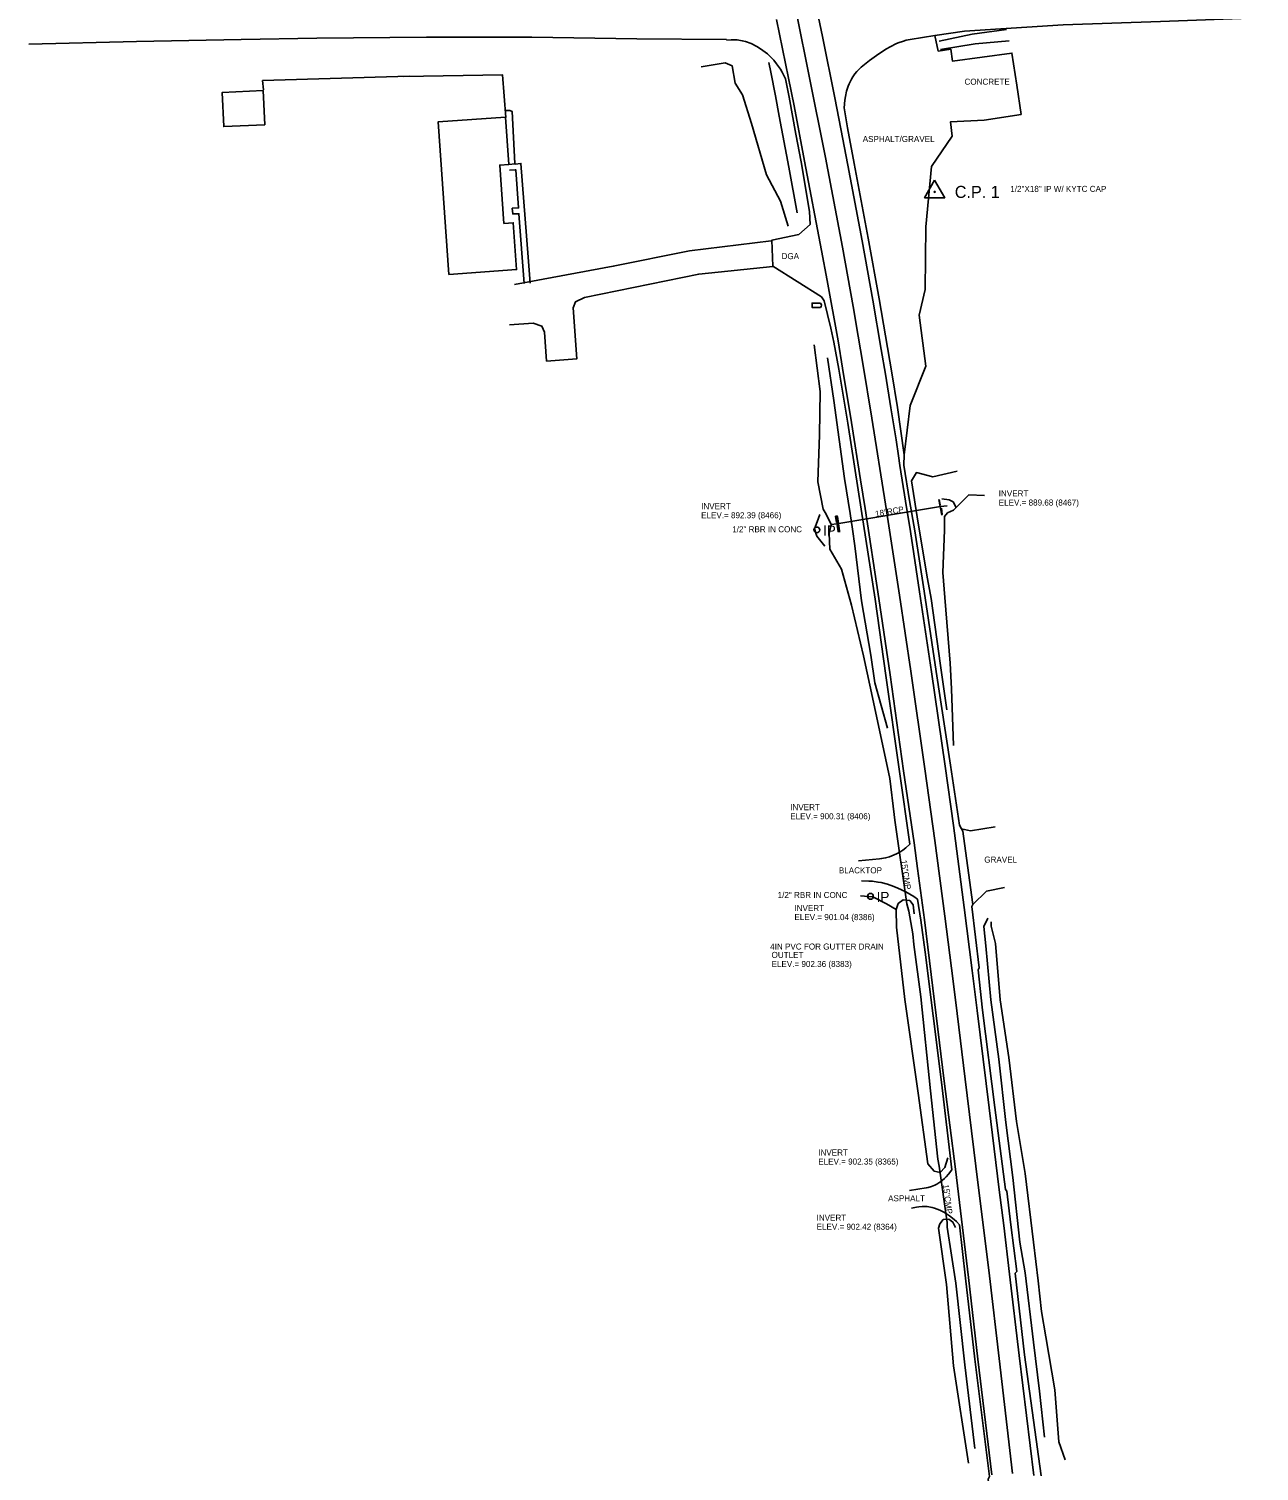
# Model space of a CAD drawing. Extents: x 4874250 to 4894764, y 3790958 to 3811930.
# Drawn here: x 4893746 to 4894357, y 3795899 to 3796615 of the extents above; entities that cross this region are included whole.
import ezdxf

# ---------------------------------------------------------------- set-up
doc = ezdxf.new("R2010")
doc.units = 0
for name, color, linetype in [('R_CM_CRAIL_PR', 7, 'Continuous'), ('R_CM_CUT_PR', 7, 'Continuous'), ('R_CM_DITCH_PR', 7, 'Continuous'), ('R_CM_FILL_PR', 7, 'Continuous'), ('R_CM_GRPOST_PR', 7, 'Continuous'), ('R_CM_MPES_PR', 7, 'Continuous'), ('R_IN_INRPNT_EX', 7, 'Continuous'), ('R_PL_CLINE_EX', 7, 'Continuous'), ('R_PL_CNTINT_PR', 7, 'Continuous'), ('R_PL_ENTR_EX', 7, 'Continuous'), ('R_PL_EOR_EX', 7, 'Continuous'), ('R_PL_FL_EX', 7, 'Continuous'), ('R_PL_HF_EX', 7, 'Continuous'), ('R_PL_SUPOINT_ET', 7, 'Continuous'), ('R_PL_VEG_ET', 7, 'Continuous')]:
    doc.layers.add(name, color=color, linetype=linetype)

msp = doc.modelspace()

# ---------------------------------------------------------------- linework, layer by layer
at = {"layer": 'R_CM_CRAIL_PR'}
for points in [[(4894245.29, 3795897.08), (4894238.08, 3795956.58), (4894233.28, 3795996.93), (4894230.35, 3796021.08), (4894228.15, 3796038.9), (4894223.19, 3796079.59), (4894217.12, 3796127.83), (4894214.65, 3796147.78), (4894210.72, 3796179.09), (4894208.08, 3796199.44), (4894205.38, 3796219.75), (4894201.34, 3796249.24), (4894194.51, 3796296.09), (4894188.6, 3796335.8), (4894184, 3796365.82), (4894181.61, 3796380.82), (4894178.79, 3796398.56), (4894178.11, 3796403.26), (4894176.88, 3796411.25), (4894174.25, 3796427.2), (4894171.59, 3796443.93), (4894169.58, 3796456.18), (4894165.37, 3796480.64), (4894160.08, 3796510.14), (4894153.02, 3796547.71), (4894149.48, 3796565.7), (4894146.43, 3796581.09), (4894140.41, 3796611.45), (4894137.12, 3796627.29)], [(4894224.45, 3795897.41), (4894217.55, 3795954.77), (4894212.79, 3795995.29), (4894206.37, 3796049.07), (4894200.81, 3796092.75), (4894196.77, 3796125.49), (4894190.95, 3796172.95), (4894187.6, 3796198.37), (4894185.82, 3796211.07), (4894180.65, 3796246.84), (4894174.03, 3796294.54), (4894168.31, 3796332.45), (4894161.5, 3796377.22), (4894159.32, 3796391.45), (4894154.85, 3796419.9), (4894150.39, 3796446.89), (4894148.08, 3796460.36), (4894142.69, 3796490.35), (4894139.9, 3796505.32), (4894131.5, 3796549.64), (4894126.29, 3796577.1), (4894123.59, 3796590.81), (4894117.56, 3796619.93)], [(4894357.12, 3796620.87), (4894308.2, 3796618.96), (4894259.9, 3796617.26), (4894210.91, 3796614.12), (4894196.21, 3796611.98)], [(4894151.19, 3796576.11), (4894151.5, 3796579.93), (4894151.78, 3796581.75), (4894152.36, 3796584.38), (4894153.15, 3796586.87), (4894153.63, 3796588.06), (4894154.75, 3796590.34), (4894155.4, 3796591.42), (4894156.49, 3796592.96), (4894157.45, 3796594.13), (4894159.62, 3796596.32), (4894162.02, 3796598.34), (4894163.71, 3796599.62), (4894167.21, 3796602.08), (4894171.9, 3796605.16), (4894174.29, 3796606.56), (4894176.74, 3796607.81), (4894177.99, 3796608.36), (4894180.58, 3796609.28), (4894181.91, 3796609.65), (4894183.97, 3796610.06), (4894196.21, 3796611.98)], [(4894180.94, 3796403.73), (4894183.91, 3796428.27), (4894191.67, 3796447.9), (4894188.37, 3796473.19), (4894191.27, 3796485.83), (4894191.72, 3796516.99), (4894194.5, 3796546.94), (4894204.8, 3796562.1), (4894203.84, 3796569.08), (4894220.61, 3796570.03), (4894238.92, 3796572.8), (4894236.87, 3796587.34), (4894234.42, 3796603.29), (4894204.85, 3796599.29), (4894204.01, 3796605.27), (4894197.83, 3796604.29), (4894196.21, 3796611.98)], [(4893889.41, 3796610.65), (4893851.78, 3796610.05), (4893799.88, 3796609.07), (4893746.44, 3796607.79)], [(4894092.7, 3796610.04), (4894048.22, 3796610.35), (4893996.17, 3796611.11), (4893943.8, 3796611.24), (4893889.41, 3796610.65)], [(4894121.99, 3796590.54), (4894120.4, 3796593.73), (4894119.53, 3796595.22), (4894117.61, 3796598), (4894116.19, 3796599.71), (4894115.18, 3796600.8), (4894113.01, 3796602.86), (4894110.82, 3796604.61), (4894109.67, 3796605.42), (4894107.86, 3796606.55), (4894105.04, 3796607.98), (4894102.1, 3796609.06), (4894100.59, 3796609.45), (4894098.02, 3796609.85), (4894096.28, 3796609.94), (4894095.1, 3796609.94), (4894092.7, 3796609.78)], [(4894134.25, 3796518.11), (4894134, 3796524.62), (4894129.72, 3796549.36), (4894127.22, 3796563.1), (4894123.77, 3796581.4), (4894121.99, 3796590.54)], [(4894249, 3795896.87), (4894240.58, 3795956.98), (4894236, 3795997.4), (4894236.81, 3795998.37), (4894233.9, 3796021.44), (4894231.84, 3796038.17), (4894231.19, 3796039.05), (4894225.85, 3796079.68), (4894219.88, 3796128.14), (4894217.6, 3796148.09), (4894218.11, 3796149.12), (4894214.5, 3796179.61), (4894215.06, 3796180.6), (4894212.32, 3796199.9), (4894210.05, 3796216.9), (4894209.44, 3796218.07), (4894208.44, 3796219.99), (4894203.85, 3796249.65), (4894196.84, 3796296.25), (4894190.92, 3796336.04), (4894186.15, 3796366.14), (4894183.65, 3796381.17), (4894180.69, 3796398.7), (4894180.94, 3796403.73), (4894177.58, 3796427.37), (4894174.83, 3796444.44), (4894168.55, 3796481.3), (4894163.09, 3796511.33), (4894156.17, 3796548.43), (4894152.83, 3796566.1), (4894151.19, 3796576.11)], [(4894249, 3795896.87), (4894240.58, 3795956.98), (4894236, 3795997.4), (4894236.81, 3795998.37), (4894233.9, 3796021.44), (4894231.84, 3796038.17), (4894231.19, 3796039.05), (4894225.85, 3796079.68), (4894219.88, 3796128.14), (4894217.6, 3796148.09), (4894218.11, 3796149.12), (4894214.5, 3796179.61), (4894215.06, 3796180.6), (4894212.32, 3796199.9), (4894210.05, 3796216.9), (4894209.44, 3796218.07), (4894208.44, 3796219.99), (4894203.85, 3796249.65), (4894196.84, 3796296.25), (4894190.92, 3796336.04), (4894186.15, 3796366.14), (4894183.65, 3796381.17), (4894180.69, 3796398.7), (4894180.94, 3796403.73), (4894177.58, 3796427.37), (4894174.83, 3796444.44), (4894168.55, 3796481.3), (4894163.09, 3796511.33), (4894156.17, 3796548.43), (4894152.83, 3796566.1), (4894151.19, 3796576.11)], [(4894183.77, 3796210.56), (4894178.57, 3796246.5), (4894171.85, 3796294.27), (4894166.45, 3796332.18), (4894164.23, 3796347.08), (4894159.64, 3796376.85), (4894152.9, 3796419.49), (4894150.06, 3796437.42), (4894148.54, 3796446.37), (4894145.99, 3796459.74), (4894144.5, 3796466.63), (4894141.22, 3796480.34), (4894139.94, 3796482.25)], [(4894204.6, 3796048.84), (4894199.5, 3796092.32), (4894195.28, 3796125.19), (4894191.28, 3796156.9), (4894189.12, 3796172.74), (4894187.57, 3796183.11)], [(4894258.59, 3795595.88), (4894252.63, 3795646.25), (4894247.21, 3795692.66), (4894241.5, 3795739.85), (4894235.85, 3795786.89), (4894230, 3795836.27), (4894226.52, 3795868.25), (4894225.93, 3795869.11), (4894224.53, 3795876.92), (4894222.59, 3795895.26), (4894223.21, 3795896.56), (4894216.08, 3795954.73), (4894211.44, 3795995.06), (4894208.4, 3796021.52)]]:
    msp.add_lwpolyline(points, dxfattribs=at)
at = {"layer": 'R_CM_CUT_PR'}
for points in [[(4894198.95, 3796605.02), (4894216.23, 3796607.93), (4894233.03, 3796609.33)], [(4894123.26, 3796517.37), (4894119.6, 3796529.83), (4894112.51, 3796542.87), (4894105.16, 3796568.36), (4894100.71, 3796582.63), (4894097.02, 3796588.29), (4894095.54, 3796597), (4894092.04, 3796598.5), (4894080.18, 3796596.53)], [(4894172.61, 3796268.12), (4894166.4, 3796290.57), (4894164.35, 3796304.36), (4894159.7, 3796331.23), (4894156.41, 3796358.6), (4894155.21, 3796366.97), (4894154.13, 3796374.6), (4894151.38, 3796392), (4894145.93, 3796430.83), (4894142.82, 3796452.02)], [(4894202.08, 3796277.24), (4894198.92, 3796299.17), (4894194.29, 3796332.53), (4894192.58, 3796342.24), (4894187.91, 3796369.86), (4894184.63, 3796390.83), (4894186.97, 3796394.98), (4894195.07, 3796392.94), (4894207.22, 3796395.68)], [(4894141.46, 3796358.4), (4894137.62, 3796363.38), (4894136.47, 3796367.09), (4894137.77, 3796370.58), (4894139.11, 3796374.24)], [(4894159.25, 3796184.85), (4894165.39, 3796184.27), (4894172.21, 3796180.87), (4894176.96, 3796178.06)], [(4894202.59, 3796054.67), (4894201.08, 3796049.95), (4894198.84, 3796047.41), (4894195.74, 3796048.2), (4894192.62, 3796051.75), (4894187.92, 3796086.77), (4894181.25, 3796133.32), (4894177.19, 3796169.32), (4894176.96, 3796178.06), (4894177.9, 3796180.95), (4894180.41, 3796182.88), (4894183.68, 3796182.58), (4894185.38, 3796180.33), (4894185.93, 3796175.88)], [(4894260.9, 3795904.87), (4894257.76, 3795913.72), (4894255.73, 3795939.55), (4894251.2, 3795965.91), (4894249.11, 3795978.44), (4894247.38, 3795993.73), (4894245.05, 3796012.81), (4894240.95, 3796047.04), (4894236.74, 3796072.86), (4894232.83, 3796104.6), (4894228.59, 3796133.22), (4894226.26, 3796161.12), (4894224.09, 3796169.84), (4894224.15, 3796171.89)], [(4894212.83, 3795903.08), (4894205.41, 3795951.52), (4894202, 3795991.85), (4894197.99, 3796019.82), (4894198.56, 3796021.96), (4894200.31, 3796024.16), (4894203.12, 3796024.31), (4894205.11, 3796022.81), (4894206.47, 3796020.19)]]:
    msp.add_lwpolyline(points, dxfattribs=at)
at = {"layer": 'R_CM_DITCH_PR'}
for points in [[(4894147.5, 3796369.52), (4894198.89, 3796378.15)], [(4894198.11, 3796381.66), (4894199.54, 3796373.83)], [(4894148.25, 3796365.98), (4894147.15, 3796373.18), (4894147.79, 3796373.24), (4894148.87, 3796366.03), (4894148.25, 3796365.98)], [(4894182.27, 3796180.93), (4894176.37, 3796222.34)], [(4894202.21, 3796022.59), (4894198.28, 3796050.55)]]:
    msp.add_lwpolyline(points, dxfattribs=at)
at = {"layer": 'R_CM_FILL_PR'}
for points in [[(4894198.37, 3796609.23), (4894214.75, 3796612.69), (4894231.65, 3796615.03)], [(4894205.45, 3796259.43), (4894204.38, 3796287.65), (4894203.72, 3796300.28), (4894201.11, 3796332.92), (4894200.13, 3796345.31), (4894200.86, 3796366.45), (4894200.95, 3796373.25), (4894202.46, 3796374.93), (4894205.37, 3796376.28), (4894206.78, 3796377.64), (4894213.07, 3796384), (4894220.81, 3796383.59)], [(4894198.79, 3796378.97), (4894198.33, 3796381.63)], [(4894199.74, 3796374.18), (4894199.38, 3796377.35)], [(4894199.58, 3796381.95), (4894203.3, 3796381.53), (4894205.29, 3796380.43), (4894206.78, 3796377.64)], [(4894147.4, 3796370.28), (4894146.84, 3796373.29), (4894147.88, 3796373.5)], [(4894149.12, 3796365.8), (4894148.09, 3796365.71), (4894147.66, 3796368.68)]]:
    msp.add_lwpolyline(points, dxfattribs=at)
at = {"layer": 'R_CM_GRPOST_PR'}
for points in [[(4894139.94, 3796482.25), (4894115.79, 3796497.47), (4894115.2, 3796510.38), (4894128.6, 3796513.22), (4894134.25, 3796518.11)], [(4893987.44, 3796488.34), (4894036.49, 3796497.48), (4894074.32, 3796505.09), (4894114.98, 3796510)], [(4894115.72, 3796497.37), (4894115.67, 3796497.39), (4894078.94, 3796493.56), (4894022.22, 3796481.9), (4894017.74, 3796479.77), (4894016.58, 3796476.87), (4894018.38, 3796451.45), (4894003.4, 3796450.38), (4894002.34, 3796464.64), (4894001.15, 3796467.76), (4893996.79, 3796469.1), (4893985, 3796468.32)], [(4894226.16, 3796219.05), (4894213.82, 3796217.11), (4894209.44, 3796218.07)], [(4894158.24, 3796202.27), (4894168.73, 3796203.2), (4894169.74, 3796203.32), (4894171.7, 3796203.68), (4894173.59, 3796204.21), (4894174.81, 3796204.65), (4894177.16, 3796205.71), (4894179.23, 3796206.91), (4894180.24, 3796207.58), (4894181.69, 3796208.68), (4894183.77, 3796210.56)], [(4894187.57, 3796183.11), (4894185.66, 3796184.43), (4894181.69, 3796186.79), (4894177.76, 3796188.69), (4894175.74, 3796189.52), (4894172.64, 3796190.57), (4894169.48, 3796191.39), (4894167.89, 3796191.7), (4894165.19, 3796192.06), (4894163.37, 3796192.2), (4894159.69, 3796192.23)], [(4894215.06, 3796180.6), (4894221.71, 3796187.09), (4894230.76, 3796188.92)], [(4894183.57, 3796038.5), (4894191.92, 3796039.78), (4894192.82, 3796039.95), (4894194.54, 3796040.45), (4894196.15, 3796041.15), (4894197.18, 3796041.71), (4894199.11, 3796042.99), (4894200.92, 3796044.48), (4894201.77, 3796045.29), (4894202.97, 3796046.61), (4894204.6, 3796048.84)], [(4894208.4, 3796021.52), (4894206.86, 3796023.09), (4894205.78, 3796024.07), (4894203.5, 3796025.87), (4894201.39, 3796027.3), (4894200.29, 3796027.95), (4894198.59, 3796028.82), (4894195.96, 3796029.82), (4894194.76, 3796030.14), (4894192.33, 3796030.5), (4894189.83, 3796030.55), (4894188.13, 3796030.4), (4894186.97, 3796030.23), (4894184.62, 3796029.71)]]:
    msp.add_lwpolyline(points, dxfattribs=at)
at = {"layer": 'R_CM_MPES_PR'}
for points in [[(4894127.86, 3796523.95), (4894123.66, 3796546.66), (4894118.94, 3796572.01), (4894117.03, 3796582.05), (4894114.66, 3796593.79), (4894113.73, 3796598.61)], [(4894136.28, 3796458.42), (4894139.2, 3796435.21), (4894138.95, 3796413.69), (4894138.12, 3796390.48), (4894140.7, 3796376.88), (4894142.16, 3796374.27), (4894144.68, 3796369.19)], [(4894198.89, 3796378.15), (4894202.21, 3796378.53)], [(4894176.37, 3796222.34), (4894175.92, 3796225.18), (4894173.88, 3796243.03), (4894165.64, 3796281.06), (4894160.76, 3796304.03), (4894154.73, 3796329.12), (4894149.82, 3796347.08), (4894144.09, 3796356.89), (4894143.71, 3796364.7), (4894144.68, 3796369.19), (4894147.5, 3796369.52)], [(4894198.28, 3796050.55), (4894197.63, 3796054.13), (4894194, 3796088), (4894189.14, 3796134.68), (4894185.8, 3796160.62), (4894185.15, 3796166.02), (4894183.17, 3796177.22), (4894182.27, 3796180.93)], [(4894250.55, 3795916.11), (4894248.06, 3795938.94), (4894245.15, 3795963.14), (4894240.97, 3795997.72), (4894238.39, 3796012.92), (4894234.81, 3796044.93), (4894231.33, 3796072.27), (4894227.93, 3796103.78), (4894223.9, 3796133.13), (4894221.44, 3796160.07), (4894220.5, 3796169.65), (4894222.47, 3796173.69)], [(4894215.99, 3795910.35), (4894210.97, 3795951.99), (4894206.54, 3795992.53), (4894202.23, 3796020.37), (4894202.21, 3796022.59)]]:
    msp.add_lwpolyline(points, dxfattribs=at)
at = {"layer": 'R_IN_INRPNT_EX'}
for points in [[(4893984.73, 3796547.92), (4893987.76, 3796548.22), (4893987.9, 3796548.16), (4893990.7, 3796548.54), (4893994.23, 3796502.03), (4893995.33, 3796489.04)], [(4893992.3, 3796488.88), (4893989.71, 3796523.48), (4893989.64, 3796523.48), (4893986.61, 3796523.4), (4893986.39, 3796526.26), (4893989.33, 3796526.5), (4893989.49, 3796526.43), (4893988.12, 3796545.33), (4893987.91, 3796545.37), (4893984.95, 3796545.12)]]:
    msp.add_lwpolyline(points, dxfattribs=at)
at = {"layer": 'R_PL_CNTINT_PR'}
msp.add_lwpolyline([(4894234.62, 3795898.06), (4894228.06, 3795955.16), (4894223.21, 3795996.13), (4894216.54, 3796050.59), (4894211.14, 3796093.84), (4894207.23, 3796126.42), (4894205.25, 3796142.53), (4894201.1, 3796174.72), (4894196.16, 3796212.32), (4894191.13, 3796247.88), (4894184.22, 3796296.41), (4894178.64, 3796334.17), (4894171.69, 3796379.24), (4894164.92, 3796422.04), (4894160.47, 3796449.17), (4894158.17, 3796462.72), (4894155.59, 3796477.44), (4894150.25, 3796506.84), (4894141.81, 3796551.4), (4894133.67, 3796592.63), (4894127.84, 3796621.41)], dxfattribs=at)
at = {"layer": 'R_PL_EOR_EX'}
msp.add_lwpolyline([(4894196.05, 3796540.12), (4894191.05, 3796531.47), (4894201.05, 3796531.47)], close=True, dxfattribs=at)
msp.add_circle((4894196.05, 3796534.36), 0.266, dxfattribs=at)
at = {"layer": 'R_PL_FL_EX'}
for centre in [(4894137.57, 3796366.52), (4894164.16, 3796184.58)]:
    msp.add_circle(centre, 1.45, dxfattribs=at)
at = {"layer": 'R_PL_HF_EX'}
for points in [[(4893935.2, 3796591.79), (4893862.45, 3796589.67), (4893862.84, 3796584.96)], [(4893932.61, 3796591.7), (4893981.49, 3796592.53), (4893983.28, 3796571.34)]]:
    msp.add_lwpolyline(points, dxfattribs=at)
at = {"layer": 'R_PL_SUPOINT_ET'}
msp.add_lwpolyline([(4893983.37, 3796574.73), (4893985.17, 3796574.7), (4893986.36, 3796574.2), (4893987.7, 3796548.43)], dxfattribs=at)
at = {"layer": 'R_PL_VEG_ET'}
msp.add_lwpolyline([(4893863.51, 3796567.7), (4893843.15, 3796566.83), (4893842.43, 3796583.77), (4893862.78, 3796584.64)], close=True, dxfattribs=at)
for points in [[(4893982.23, 3796518.73), (4893986.88, 3796519.06), (4893988.53, 3796495.81), (4893954.93, 3796493.42), (4893949.55, 3796569.12), (4893983.02, 3796571.49), (4893984.68, 3796548.01), (4893980.17, 3796547.69), (4893982.23, 3796518.73)], [(4894139.41, 3796476.97), (4894135.23, 3796476.97), (4894135.23, 3796479.18), (4894139.41, 3796479.18)]]:
    msp.add_lwpolyline(points, dxfattribs=at)
msp.add_arc((4894138.11, 3796478.07), 1.7, 319.60609, 40.39391, dxfattribs=at)

# ---------------------------------------------------------------- texts
at = {"layer": 'R_PL_CLINE_EX'}
msp.add_text('C.P. 1', height=6, dxfattribs=at).set_placement((4894206.05, 3796531.36))
at = {"layer": 'R_PL_ENTR_EX'}
for s, p in [('CONCRETE', (4894210.86, 3796587.58)), ('ASPHALT/GRAVEL', (4894160.35, 3796559.13)), ('1/2"X18" IP W/ KYTC CAP', (4894233.61, 3796534.36)), ('DGA', (4894120.06, 3796500.97)), ('INVERT', (4894227.86, 3796383.12)), ('ELEV.= 892.39 (8466)', (4894080.14, 3796372.32)), ('INVERT', (4894080.14, 3796376.82)), ('ELEV.= 889.68 (8467)', (4894227.86, 3796378.62)), ('1/2" RBR IN CONC', (4894095.58, 3796365.36)), ('ELEV.= 900.31 (8406)', (4894124.37, 3796222.87)), ('INVERT', (4894124.37, 3796227.37)), ('GRAVEL', (4894220.69, 3796201.33)), ('BLACKTOP', (4894148.51, 3796196)), ('1/2" RBR IN CONC', (4894118.14, 3796183.77)), ('ELEV.= 901.04 (8386)', (4894126.45, 3796172.77)), ('INVERT', (4894126.45, 3796177.27)), ('4IN PVC FOR GUTTER DRAIN', (4894114.43, 3796158.16)), ('OUTLET', (4894115.1, 3796154.01)), ('ELEV.= 902.36 (8383)', (4894115.1, 3796149.51)), ('ELEV.= 902.35 (8365)', (4894138.28, 3796051.4)), ('INVERT', (4894138.28, 3796055.9)), ('ASPHALT', (4894172.95, 3796033.16)), ('INVERT', (4894137.46, 3796023.53)), ('ELEV.= 902.42 (8364)', (4894137.46, 3796019.03))]:
    msp.add_text(s, height=3, dxfattribs=at).set_placement(p)
for s, rotation, p in [('18"RCP', 9.81252, (4894166.81, 3796372.94)), ('15"CMP', 278.13651, (4894179.27, 3796202.44)), ('15"CMP', 277.3297, (4894200.09, 3796041.36))]:
    msp.add_text(s, height=3, rotation=rotation, dxfattribs=at).set_placement(p)
at = {"layer": 'R_PL_FL_EX'}
for p in [(4894140.67, 3796363.72), (4894167.26, 3796181.78)]:
    msp.add_text('IP', height=5, rotation=360, dxfattribs=at).set_placement(p)

doc.saveas('drawing.dxf')
